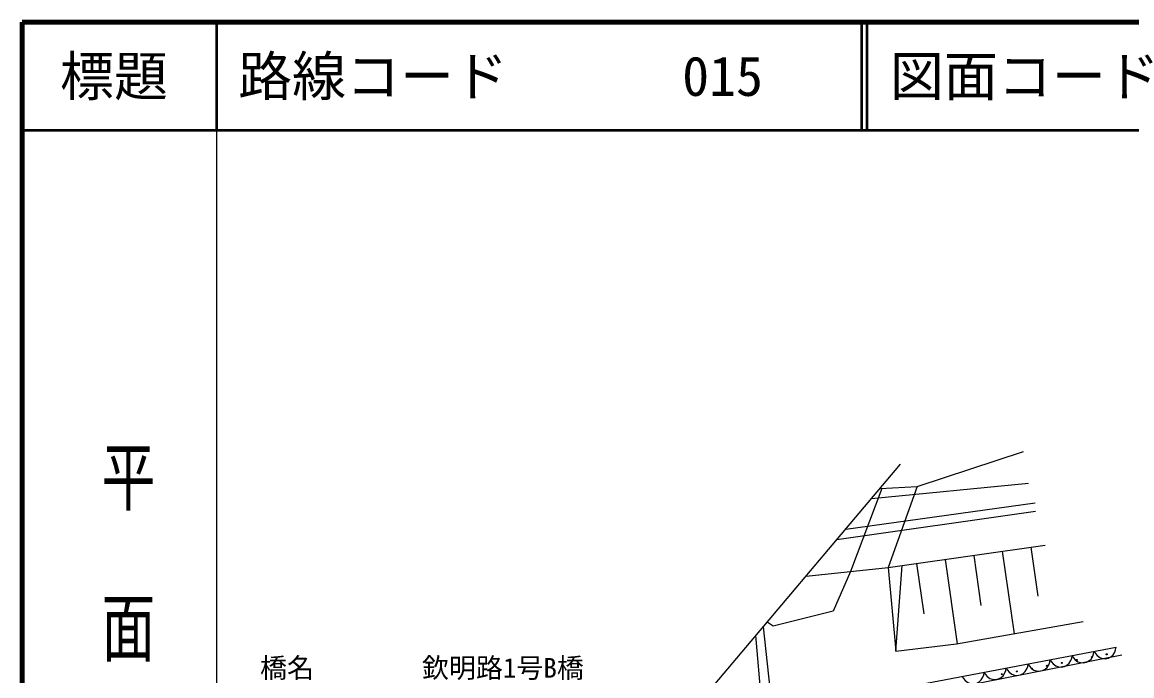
# Model space of a CAD drawing. Units: millimetres, scale not verified. Extents: x 40000 to 680000, y 20000 to 380000.
# Drawn here: x 40000 to 142794, y 319416 to 380000 of the extents above; entities that cross this region are included whole.
import ezdxf
from ezdxf.enums import TextEntityAlignment as Align

# ---------------------------------------------------------------- set-up
doc = ezdxf.new("R2010")
doc.units = ezdxf.units.MM
doc.header["$LTSCALE"] = 1000
for name, color, linetype, lineweight in [('M-BGD', 7, 'Continuous', 25), ('M-STR-HTXT', 7, 'Continuous', 13), ('M-TTL', 2, 'Continuous', 140), ('M-TTL-BAND', 7, 'Continuous', 25), ('M-TTL-LINE', 7, 'Continuous', 50)]:
    doc.layers.add(name, color=color, linetype=linetype, lineweight=lineweight)
doc.layers.add('M-TTL-TXT', color=7, linetype='Continuous')
doc.styles.add('@ＭＳ ゴシック', font='')
doc.styles.add('ＭＳ ゴシック', font='')
doc.styles.get('@ＭＳ ゴシック').set_extended_font_data('@MS Gothic')
doc.styles.get('ＭＳ ゴシック').set_extended_font_data('MS Gothic')

msp = doc.modelspace()

# ---------------------------------------------------------------- linework, layer by layer
at = {"layer": 'M-BGD'}
for p, q in [((122921, 336969), (132753, 340213)), ((81271, 291574), (121380, 339019)), ((118691, 335838), (133218, 337259)), ((119645, 336773), (116738, 329090)), ((119473, 336763), (122921, 336969)), ((122921, 336969), (120238, 329463)), ((116292, 333000), (133834, 335454)), ((133878, 334661), (115465, 332022)), ((121522, 329632), (134767, 331525)), ((133442, 331335), (134090, 326802)), ((125495, 330200), (126612, 322382)), ((128144, 330578), (128807, 325940)), ((130793, 330957), (131885, 323314)), ((112614, 328649), (120238, 329463)), ((116738, 329090), (115115, 325414)), ((120238, 329463), (121522, 329632)), ((120238, 329463), (120947, 321692)), ((120947, 321692), (121522, 329632)), ((122846, 329822), (123512, 325163)), ((115115, 325414), (109574, 324016)), ((108649, 323959), (109471, 316216)), ((109574, 324016), (109009, 324385)), ((126568, 322374), (138282, 324444)), ((108563, 316107), (107976, 323163)), ((114875, 317058), (141332, 322078)), ((120947, 321692), (126568, 322374)), ((141873, 321335), (115079, 316061))]:
    msp.add_line(p, q, dxfattribs=at)
for points in [[(139297, 321692), (139418, 321472), (139578, 321297), (139819, 321111), (140066, 321031), (140319, 321000), (140635, 321060), (140859, 321182), (141060, 321346), (141216, 321608), (141296, 321829), (141332, 322078)], [(133192, 320533), (133312, 320314), (133472, 320139), (133713, 319952), (133960, 319873), (134214, 319842), (134529, 319902), (134754, 320023), (134955, 320188), (135111, 320449), (135190, 320670), (135227, 320920)], [(135227, 320920), (135348, 320700), (135507, 320525), (135748, 320339), (135995, 320259), (136249, 320228), (136564, 320288), (136789, 320409), (136990, 320574), (137146, 320836), (137225, 321056), (137262, 321306)], [(137262, 321306), (137383, 321086), (137543, 320911), (137784, 320725), (138031, 320645), (138284, 320614), (138600, 320674), (138824, 320796), (139025, 320960), (139181, 321222), (139260, 321442), (139297, 321692)], [(127086, 319375), (127207, 319155), (127367, 318980), (127608, 318794), (127855, 318714), (128108, 318683), (128424, 318743), (128648, 318865), (128849, 319029), (129005, 319291), (129084, 319512), (129121, 319761)], [(129121, 319761), (129242, 319542), (129402, 319366), (129643, 319180), (129890, 319100), (130143, 319069), (130459, 319129), (130683, 319251), (130884, 319416), (131040, 319677), (131120, 319898), (131156, 320147)], [(131156, 320147), (131277, 319928), (131437, 319752), (131678, 319566), (131925, 319487), (132179, 319456), (132494, 319515), (132719, 319637), (132919, 319802), (133075, 320063), (133155, 320284), (133192, 320533)]]:
    msp.add_lwpolyline(points, dxfattribs=at)
for centre in [(137690, 320878), (139080, 321142), (140469, 321405), (132133, 319824), (133522, 320087), (134911, 320351), (136301, 320614), (130743, 319560)]:
    msp.add_circle(centre, 49.8, dxfattribs=at)
at = {"layer": 'M-TTL'}
for p, q in [((40000, 380000), (40000, 20000)), ((680000, 380000), (40000, 380000))]:
    msp.add_line(p, q, dxfattribs=at)
at = {"layer": 'M-TTL-BAND'}
msp.add_line((58000, 370000), (58000, 20000), dxfattribs=at)
at = {"layer": 'M-TTL-LINE'}
for p, q in [((58000, 380000), (58000, 370000)), ((117750, 380000), (117750, 370000)), ((118250, 380000), (118250, 370000)), ((40000, 370000), (680000, 370000))]:
    msp.add_line(p, q, dxfattribs=at)

# ---------------------------------------------------------------- texts
at = {"layer": 'M-STR-HTXT', "style": 'ＭＳ ゴシック'}
msp.add_text('橋名\u3000\u3000\u3000\u3000欽明路1号B橋', height=1833, dxfattribs=at).set_placement((62034, 318687), align=Align.BOTTOM_LEFT)
at = {"layer": 'M-TTL-BAND', "style": '@ＭＳ ゴシック', "width": 1.4}
msp.add_text('平  面  図', height=3666, rotation=270, dxfattribs=at).set_placement((49777, 306475), align=Align.MIDDLE_RIGHT)
at = {"layer": 'M-TTL-TXT', "style": 'ＭＳ ゴシック'}
msp.add_text('標題', height=3666, dxfattribs=at).set_placement((48500, 375000), align=Align.MIDDLE_CENTER)
for s, p in [('路線コード', (60000, 375000)), ('015', (101142, 375000)), ('図面コード', (120380, 375000))]:
    msp.add_text(s, height=3666, dxfattribs=at).set_placement(p, align=Align.MIDDLE_LEFT)

doc.saveas('drawing.dxf')
